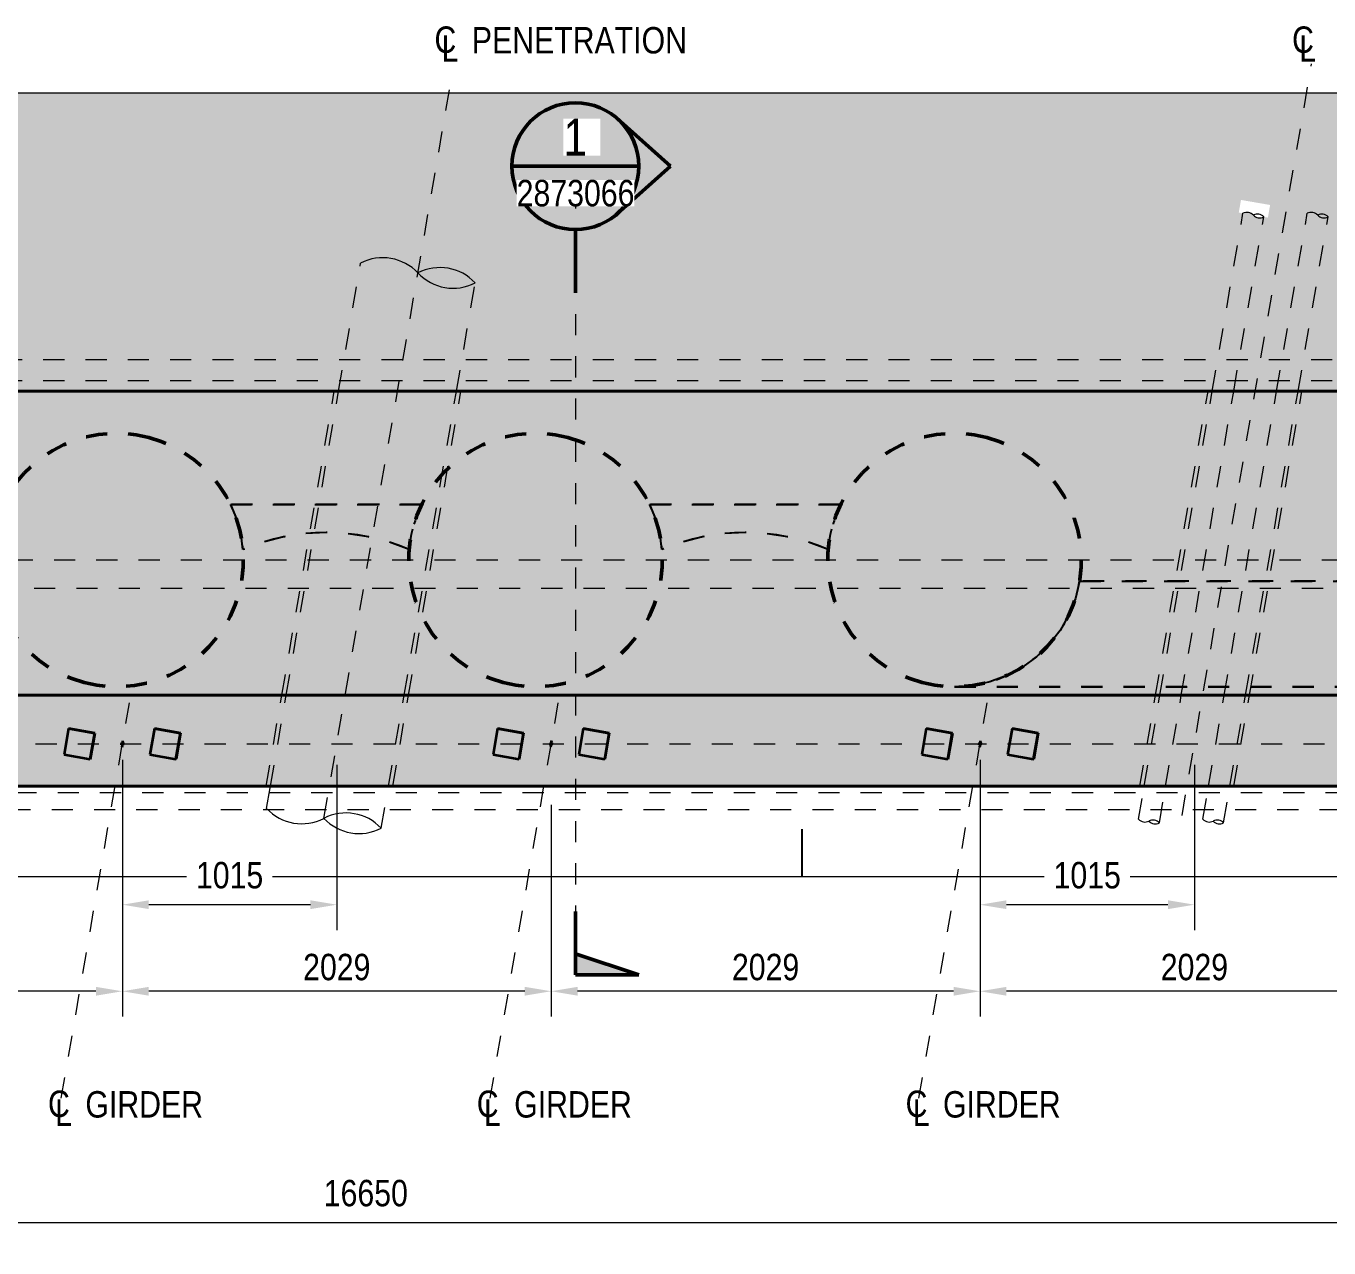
# Model space of a CAD drawing. Header units: metres. Extents: x 1108 to 1189, y -511 to 24.
# Drawn here: x 1119.07 to 1125.24, y -509.66 to -503.88 of the extents above; entities that cross this region are included whole.
import ezdxf

# ---------------------------------------------------------------- set-up
doc = ezdxf.new("R2010")
doc.units = ezdxf.units.M
for name, pattern in [('Dot_Section Line', [0.02, 0, -0.02]), ('JacobsCenter', [0.015, 0.009, -0.0015, 0.003, -0.0015]), ('JacobsDash_2_', [0.0045, 0.003, -0.0015]), ('JacobsGridLine', [0.0145, 0.01, -0.001, 0.0025, -0.001])]:
    doc.linetypes.add(name, pattern=pattern)
doc.layers.get('Defpoints').update_dxf_attribs({"color": 41})
for name, color, linetype, lineweight in [('A-ANNO-DIMS', 7, 'Continuous', 9), ('A-ANNO-NOTE', 7, 'Continuous', 9), ('A-DETL', 7, 'Continuous', 13), ('A-DETL-GENF', 7, 'Continuous', 9), ('G-ANNO-SYMB', 7, 'Continuous', 9), ('S-BEAM', 7, 'Continuous', 50), ('S-FNDN', 7, 'Continuous', 50), ('S-FNDN-HDLN', 7, 'JacobsDash_2_', 18), ('S-GRID', 7, 'Continuous', 9)]:
    doc.layers.add(name, color=color, linetype=linetype, lineweight=lineweight)
doc.styles.add('Arial Narrow', font='ARIALN.TTF', dxfattribs={"height": 0.175})
doc.styles.add('Arial Narrow_1', font='ARIALN.TTF', dxfattribs={"height": 0.125})
doc.styles.add('Arial Narrow_2', font='ARIALN.TTF', dxfattribs={"height": 0.0025})
doc.dimstyles.new('Dimension_Standard_O__mm__1', dxfattribs={"dimscale": 0.3048, "dimtxt": 0.127929, "dimasz": 0.410105, "dimexe": 0.393701, "dimexo": 0.246063, "dimgap": 0.246063, "dimtad": 1, "dimdec": 0, "dimlfac": 1000, "dimzin": 0, "dimdsep": 46, "dimtxsty": 'Arial Narrow_1', "dimsah": 1, "dimcen": 0.09, "dimaunit": 1, "dimadec": 4, "dimazin": 0, "dimtfac": 1, "dimtdec": 4, "dimtix": 1, "dimtmove": 0, "dimatfit": 3, "dimfxl": 1, "dimtvp": 1, "dimtfill": 1, "dimtolj": 1, "dimtzin": 0, "dimlwd": 18, "dimlwe": 18, "dimarcsym": 2})
doc.dimstyles.new('Dimension_Standard_T__mm_', dxfattribs={"dimscale": 0.3048, "dimtxt": 0.127929, "dimasz": 0.410105, "dimexe": 0.393701, "dimexo": 0.246063, "dimgap": 0.164042, "dimtad": 1, "dimdec": 0, "dimlfac": 1000, "dimzin": 0, "dimdsep": 46, "dimtxsty": 'Arial Narrow_1', "dimsah": 1, "dimcen": 0.09, "dimaunit": 1, "dimadec": 4, "dimazin": 0, "dimtfac": 1, "dimtdec": 4, "dimtix": 1, "dimtmove": 0, "dimatfit": 3, "dimfxl": 1, "dimtvp": 1, "dimtolj": 1, "dimtzin": 0, "dimlwd": 18, "dimlwe": 18, "dimarcsym": 2})

# ---------------------------------------------------------------- blocks, each defined once
blk = doc.blocks.new('T2DPAA-T2D-C3S-RS-M3D-100334_rvt-1-DRG-2873062 - ABUTMENT A CONCRETE PLAN')
at = {"layer": 'A-ANNO-NOTE', "color": 253, "lineweight": 25, "true_color": 0xa3a3a3}
blk.add_line((1122.7425, -507.9077), (1122.7424, -507.6823), dxfattribs=at)
blk.add_line((1122.7425, -507.9077), (1122.7424, -507.6823), dxfattribs=at)
blk = doc.blocks.new('01_SFO_FRP_Pile_CastInPlace_CS_BR08 - CAST-IN-PLACE PILE - 1200-8660884-DRG-2873062 - ABUTMENT A CONCRETE PLAN')
at = {"layer": 'S-FNDN', "color": 253, "linetype": 'JacobsDash_2_', "true_color": 0xa6a6a6}
for start, end in [(90, 270), (270, 90)]:
    blk.add_arc((0, 0), 0.6, start, end, dxfattribs=at)
blk = doc.blocks.new('01_SFO_FRP_Pile_CastInPlace_CS_BR08 - CAST-IN-PLACE PILE - 1200-8661059-DRG-2873062 - ABUTMENT A CONCRETE PLAN')
at = {"layer": 'S-FNDN', "color": 253, "linetype": 'JacobsDash_2_', "true_color": 0xa6a6a6}
for start, end in [(90, 270), (270, 90)]:
    blk.add_arc((0, 0), 0.6, start, end, dxfattribs=at)
blk = doc.blocks.new('01_SFO_FRP_Pile_CastInPlace_CS_BR08 - CAST-IN-PLACE PILE - 1200-8661047-DRG-2873062 - ABUTMENT A CONCRETE PLAN')
at = {"layer": 'S-FNDN', "color": 253, "linetype": 'JacobsDash_2_', "true_color": 0xa6a6a6}
for start, end in [(90, 270), (270, 90)]:
    blk.add_arc((0, 0), 0.6, start, end, dxfattribs=at)
blk = doc.blocks.new('05_SFO_BPE_Twin_Pedestal_Sq125_CS_BR13-1 - 525 Wide Pedestal _125L x 125W x20H_-V1-DRG-2873062 - ABUTMENT A CONCRETE PLAN')
at = {"layer": 'S-FNDN', "color": 250, "lineweight": 35, "true_color": 0x393939}
for p, q in [((1121.3008, -507.2057), (1121.2796, -507.3289)), ((1121.424, -507.2269), (1121.3008, -507.2057)), ((1121.3012, -507.2057), (1121.3011, -507.2057)), ((1121.3012, -507.2057), (1121.4243, -507.2269)), ((1121.4027, -507.3501), (1121.424, -507.2269)), ((1121.4243, -507.2269), (1121.4031, -507.3501)), ((1121.4243, -507.2269), (1121.424, -507.2269)), ((1121.7066, -507.2057), (1121.6854, -507.3289)), ((1121.8298, -507.2269), (1121.7066, -507.2057)), ((1121.707, -507.2057), (1121.7069, -507.2057)), ((1121.707, -507.2057), (1121.8301, -507.2269)), ((1121.8086, -507.3501), (1121.8298, -507.2269)), ((1121.8301, -507.2269), (1121.8089, -507.3501)), ((1121.8301, -507.2269), (1121.8298, -507.2269)), ((1121.2796, -507.3289), (1121.4027, -507.3501)), ((1121.4027, -507.3501), (1121.4031, -507.3501)), ((1121.6854, -507.3289), (1121.8086, -507.3501)), ((1121.8086, -507.3501), (1121.8089, -507.3501))]:
    blk.add_line(p, q, dxfattribs=at)
at = {"layer": 'S-FNDN-HDLN', "color": 250, "lineweight": 35, "true_color": 0x393939}
for p, q in [((1121.5452, -507.2762), (1121.555, -507.2779)), ((1121.555, -507.2779), (1121.5525, -507.2927)), ((1121.5535, -507.2871), (1121.555, -507.2779)), ((1121.555, -507.2779), (1121.5577, -507.2627)), ((1121.5649, -507.2796), (1121.555, -507.2779))]:
    blk.add_line(p, q, dxfattribs=at)
blk = doc.blocks.new('05_SFO_BPE_Twin_Pedestal_Sq125_CS_BR13-1 - 525 Wide Pedestal _125L x 125W x20H_-V2-DRG-2873062 - ABUTMENT A CONCRETE PLAN')
at = {"layer": 'S-FNDN', "color": 250, "lineweight": 35, "true_color": 0x393939}
for p, q in [((1123.3303, -507.2057), (1123.309, -507.3289)), ((1123.4534, -507.2269), (1123.3303, -507.2057)), ((1123.3306, -507.2057), (1123.4538, -507.2269)), ((1123.3306, -507.2057), (1123.3306, -507.2057)), ((1123.4322, -507.3501), (1123.4534, -507.2269)), ((1123.4538, -507.2269), (1123.4326, -507.3501)), ((1123.4538, -507.2269), (1123.4534, -507.2269)), ((1123.7361, -507.2057), (1123.7149, -507.3289)), ((1123.8593, -507.2269), (1123.7361, -507.2057)), ((1123.7364, -507.2057), (1123.7365, -507.2057)), ((1123.7365, -507.2057), (1123.8596, -507.2269)), ((1123.838, -507.3501), (1123.8593, -507.2269)), ((1123.8596, -507.2269), (1123.8384, -507.3501)), ((1123.8596, -507.2269), (1123.8593, -507.2269)), ((1123.309, -507.3289), (1123.4322, -507.3501)), ((1123.4326, -507.3501), (1123.4322, -507.3501)), ((1123.7149, -507.3289), (1123.838, -507.3501)), ((1123.8384, -507.3501), (1123.838, -507.3501))]:
    blk.add_line(p, q, dxfattribs=at)
at = {"layer": 'S-FNDN-HDLN', "color": 250, "lineweight": 35, "true_color": 0x393939}
for p, q in [((1123.5747, -507.2762), (1123.5845, -507.2779)), ((1123.5845, -507.2779), (1123.5819, -507.2932)), ((1123.5845, -507.2779), (1123.5871, -507.2631)), ((1123.5861, -507.2687), (1123.5845, -507.2779)), ((1123.5944, -507.2796), (1123.5845, -507.2779))]:
    blk.add_line(p, q, dxfattribs=at)
blk = doc.blocks.new('05_SFO_BPE_Twin_Pedestal_Sq125_CS_BR13-1 - 525 Wide Pedestal _125L x 125W x20H_-V7-DRG-2873062 - ABUTMENT A CONCRETE PLAN')
at = {"layer": 'S-FNDN', "color": 250, "lineweight": 35, "true_color": 0x393939}
for p, q in [((1119.2713, -507.2057), (1119.2501, -507.3289)), ((1119.3945, -507.2269), (1119.2713, -507.2057)), ((1119.2716, -507.2057), (1119.2717, -507.2057)), ((1119.2717, -507.2057), (1119.3949, -507.2269)), ((1119.3733, -507.3501), (1119.3945, -507.2269)), ((1119.3949, -507.2269), (1119.3737, -507.3501)), ((1119.3949, -507.2269), (1119.3945, -507.2269)), ((1119.6772, -507.2057), (1119.656, -507.3289)), ((1119.8003, -507.2269), (1119.6772, -507.2057)), ((1119.6775, -507.2057), (1119.8007, -507.2269)), ((1119.6775, -507.2057), (1119.6775, -507.2057)), ((1119.7791, -507.3501), (1119.8003, -507.2269)), ((1119.8007, -507.2269), (1119.7795, -507.3501)), ((1119.8007, -507.2269), (1119.8003, -507.2269)), ((1119.2501, -507.3289), (1119.3733, -507.3501)), ((1119.3737, -507.3501), (1119.3733, -507.3501)), ((1119.656, -507.3289), (1119.7791, -507.3501)), ((1119.7795, -507.3501), (1119.7791, -507.3501))]:
    blk.add_line(p, q, dxfattribs=at)
at = {"layer": 'S-FNDN-HDLN', "color": 250, "lineweight": 35, "true_color": 0x393939}
for p, q in [((1119.5157, -507.2762), (1119.5256, -507.2779)), ((1119.5256, -507.2779), (1119.523, -507.2932)), ((1119.5256, -507.2779), (1119.5281, -507.2631)), ((1119.5272, -507.2687), (1119.5256, -507.2779)), ((1119.5355, -507.2796), (1119.5256, -507.2779))]:
    blk.add_line(p, q, dxfattribs=at)
blk = doc.blocks.new('20_SFR_WSC_ShotcreteWall_Flat_Datum - FlatWall_PileSize_1200-6279977-DRG-2873062 - ABUTMENT A CONCRETE PLAN')
at = {"layer": 'A-DETL', "color": 252, "linetype": 'JacobsDash_2_', "lineweight": 25, "true_color": 0x909090}
for p, q in [((4.2998, 1.2), (0, 1.2)), ((0, 1.2), (4.2998, 1.2)), ((3.7082, 0.7), (0.5916, 0.7)), ((0.5916, 0.7), (3.7082, 0.7))]:
    blk.add_line(p, q, dxfattribs=at)
at = {"layer": 'A-DETL', "color": 252, "linetype": 'JacobsDash_2_', "lineweight": 25, "true_color": 0x909090, "flags": 128}
for points in [[(0, 1.2), (0.0839, 1.1941), (0.1662, 1.1765), (0.2452, 1.1476), (0.3194, 1.1079), (0.3873, 1.0583), (0.4476, 0.9996), (0.4991, 0.933), (0.5408, 0.86), (0.5718, 0.7818), (0.5916, 0.7)], [(3.7082, 0.7), (3.728, 0.7818), (3.759, 0.86), (3.8007, 0.933), (3.8522, 0.9996), (3.9125, 1.0583), (3.9804, 1.1079), (4.0546, 1.1476), (4.1336, 1.1765), (4.2158, 1.1941), (4.2998, 1.2)]]:
    blk.add_lwpolyline(points, dxfattribs=at)
at = {"layer": 'A-DETL', "color": 252, "linetype": 'JacobsDash_2_', "lineweight": 25, "true_color": 0x909090}
for centre, start, end in [((0, 0.6), 9.59407, 90), ((4.2998, 0.6), 90, 170.40593)]:
    blk.add_arc(centre, 0.6, start, end, dxfattribs=at)
blk = doc.blocks.new('20_SFR_WSC_ShotcreteWall_ArchFlatBack_Datum - ArchWall_PileSize_1200-6845785-DRG-2873062 - ABUTMENT A CONCRETE PLAN')
at = {"layer": 'A-DETL', "color": 252, "linetype": 'JacobsDash_2_', "lineweight": 25, "true_color": 0x909090}
for p, q in [((1.4439, -0.8633), (0.5392, -0.8633)), ((0.5392, -0.8633), (1.4439, -0.8633))]:
    blk.add_line(p, q, dxfattribs=at)
at = {"layer": 'A-DETL', "color": 252, "linetype": 'JacobsDash_2_', "lineweight": 25, "true_color": 0x909090, "flags": 128}
for points in [[(0.598, -0.6491), (0.5873, -0.7228), (0.5676, -0.7945), (0.5392, -0.8633)], [(0.598, -0.6491), (0.6928, -0.6842), (0.7907, -0.7095), (0.8906, -0.7247), (0.9915, -0.7298), (1.0925, -0.7247), (1.1924, -0.7095), (1.2903, -0.6842), (1.3851, -0.6491)], [(1.4439, -0.8633), (1.4155, -0.7945), (1.3958, -0.7228), (1.3851, -0.6491)]]:
    blk.add_lwpolyline(points, dxfattribs=at)
at = {"layer": 'A-DETL', "color": 252, "linetype": 'JacobsDash_2_', "lineweight": 25, "true_color": 0x909090}
for centre, radius, start, end in [((0, -0.6), 0.6, 333.97581, 355.30224), ((0.9915, 0.2702), 1, 246.82472, 293.17528), ((1.9831, -0.6), 0.6, 184.69776, 206.02419)]:
    blk.add_arc(centre, radius, start, end, dxfattribs=at)
blk = doc.blocks.new('20_SFR_WSC_ShotcreteWall_ArchFlatBack_Datum - ArchWall_PileSize_1200-6845786-DRG-2873062 - ABUTMENT A CONCRETE PLAN')
at = {"layer": 'A-DETL', "color": 252, "linetype": 'JacobsDash_2_', "lineweight": 25, "true_color": 0x909090}
for p, q in [((1.4439, -0.8633), (0.5392, -0.8633)), ((0.5392, -0.8633), (1.4439, -0.8633))]:
    blk.add_line(p, q, dxfattribs=at)
at = {"layer": 'A-DETL', "color": 252, "linetype": 'JacobsDash_2_', "lineweight": 25, "true_color": 0x909090, "flags": 128}
for points in [[(0.598, -0.6491), (0.5873, -0.7228), (0.5676, -0.7945), (0.5392, -0.8633)], [(0.598, -0.6491), (0.6928, -0.6842), (0.7907, -0.7095), (0.8906, -0.7247), (0.9915, -0.7298), (1.0925, -0.7247), (1.1924, -0.7095), (1.2903, -0.6842), (1.3851, -0.6491)], [(1.4439, -0.8633), (1.4155, -0.7945), (1.3958, -0.7228), (1.3851, -0.6491)]]:
    blk.add_lwpolyline(points, dxfattribs=at)
at = {"layer": 'A-DETL', "color": 252, "linetype": 'JacobsDash_2_', "lineweight": 25, "true_color": 0x909090}
for centre, radius, start, end in [((0, -0.6), 0.6, 333.97581, 355.30224), ((0.9915, 0.2702), 1, 246.82472, 293.17528), ((1.9831, -0.6), 0.6, 184.69776, 206.02419)]:
    blk.add_arc(centre, radius, start, end, dxfattribs=at)
blk = doc.blocks.new('CS_DET_Pile-Column_BreakLine - Tubular BreakLine-8215887-DRG-2873062 - ABUTMENT A CONCRETE PLAN')
at = {"layer": 'A-DETL-GENF', "color": 252, "lineweight": 18, "true_color": 0x888888}
for centre, start, end in [((0.025, -0.0333), 52.95733, 127.04267), ((0.075, -0.0333), 52.95733, 127.04267), ((0.075, 0.0329), 232.95733, 307.04267)]:
    blk.add_arc(centre, 0.0415, start, end, dxfattribs=at)
blk = doc.blocks.new('CS_DET_Pile-Column_BreakLine - Tubular BreakLine-8215720-DRG-2873062 - ABUTMENT A CONCRETE PLAN')
at = {"layer": 'A-DETL-GENF', "color": 252, "lineweight": 18, "true_color": 0x888888}
for centre, start, end in [((0.1375, 0.1824), 232.95733, 307.04267), ((0.4125, -0.182), 52.95733, 127.04267), ((0.4125, 0.1824), 232.95733, 307.04267)]:
    blk.add_arc(centre, 0.2283, start, end, dxfattribs=at)
blk = doc.blocks.new('CS_DET_Pile-Column_BreakLine - Tubular BreakLine-5680108-DRG-2873062 - ABUTMENT A CONCRETE PLAN')
at = {"layer": 'A-DETL-GENF', "color": 252, "lineweight": 18, "true_color": 0x888888}
for centre, start, end in [((0.025, 0.0333), 232.95733, 307.04267), ((0.075, -0.0329), 52.95733, 127.04267), ((0.075, 0.0333), 232.95733, 307.04267)]:
    blk.add_arc(centre, 0.0415, start, end, dxfattribs=at)
blk = doc.blocks.new('CS_DET_Pile-Column_BreakLine - Tubular BreakLine-8215166-DRG-2873062 - ABUTMENT A CONCRETE PLAN')
at = {"layer": 'A-DETL-GENF', "color": 252, "lineweight": 18, "true_color": 0x888888}
for centre, start, end in [((0.1375, -0.1824), 52.95733, 127.04267), ((0.4125, -0.1824), 52.95733, 127.04267), ((0.4125, 0.182), 232.95733, 307.04267)]:
    blk.add_arc(centre, 0.2283, start, end, dxfattribs=at)
blk = doc.blocks.new('BREAK LINE - INPUT VIEW SCALE_R13 - Std Break-8849537-DRG-2873062 - ABUTMENT A CONCRETE PLAN')
at = {"layer": 'A-DETL-GENF'}
blk.add_line((8.6769, 0), (0.1, 0), dxfattribs=at)
blk = doc.blocks.new('CS_DET_Pile-Column_BreakLine - Tubular BreakLine-V9-DRG-2873062 - ABUTMENT A CONCRETE PLAN')
at = {"layer": 'A-DETL-GENF', "color": 252, "lineweight": 18, "true_color": 0x888888}
for centre, start, end in [((0.025, -0.0333), 52.95733, 127.04267), ((0.075, -0.0333), 52.95733, 127.04267), ((0.075, 0.0329), 232.95733, 307.04267)]:
    blk.add_arc(centre, 0.0415, start, end, dxfattribs=at)
blk = doc.blocks.new('Section - sectionTail-4870194-DRG-2873062 - ABUTMENT A CONCRETE PLAN')
at = {"layer": 'G-ANNO-SYMB'}
blk.add_hatch(color=256, dxfattribs=at).paths.add_polyline_path([(-0.006, 0.006), (-0.004, 0), (-0.006, 0)])
at = {"layer": 'G-ANNO-SYMB', "lineweight": 50}
for p, q in [((-0.006, 0.006), (-0.006, 0)), ((-0.004, 0), (-0.006, 0.006)), ((-0.006, 0), (-0.004, 0)), ((-0.006, 0), (0, 0))]:
    blk.add_line(p, q, dxfattribs=at)
blk = doc.blocks.new('Section - SectionHead-4898858-DRG-2873062 - ABUTMENT A CONCRETE PLAN')
at = {"layer": 'G-ANNO-SYMB'}
h = blk.add_hatch(color=256, dxfattribs=at)
edge = h.paths.add_edge_path()
edge.add_line((-0.002, 0.009), (0.00247, 0.004))
edge.add_arc((-0.002, 0), 0.006, 41.8277, 138.1723)
edge.add_line((-0.00647, 0.004), (-0.002, 0.009))
at = {"layer": 'G-ANNO-SYMB', "lineweight": 50}
for p, q in [((-0.002, 0.009), (-0.00647, 0.004)), ((0.00247, 0.004), (-0.002, 0.009)), ((0.004, 0), (0.01, 0))]:
    blk.add_line(p, q, dxfattribs=at)
for start, end in [(360, 180), (180, 360)]:
    blk.add_arc((-0.002, 0), 0.006, start, end, dxfattribs=at)
blk = doc.blocks.new('CS_Annot_Centreline Symbol2 - CS_Annot_Centreline Symbol-5074296-DRG-2873062 - ABUTMENT A CONCRETE PLAN')
at = {"layer": 'A-ANNO-NOTE', "char_height": 0.0025, "attachment_point": 1, "style": 'Arial Narrow_2'}
for s, insert, width in [('C  ', (-0.00109, 0.00476), 0.0044093), ('L', (-0.00041, 0.00392), 0.0019241)]:
    blk.add_mtext(s, dxfattribs=dict(at, insert=insert, width=width))
blk = doc.blocks.new('DIMBLOCK12-DRG-2873062 - ABUTMENT A CONCRETE PLAN')
at = {"layer": 'A-ANNO-DIMS', "color": 0, "lineweight": 18, "transparency": 16777216}
for p, q in [((1123.5845, -507.5665), (1123.5845, -508.5691)), ((1125.614, -507.5665), (1125.614, -508.5691)), ((1125.489, -508.4491), (1123.7095, -508.4491))]:
    blk.add_line(p, q, dxfattribs=at)
at = {"layer": 'A-ANNO-DIMS', "color": 0, "transparency": 16777216}
for points in [[(1123.7095, -508.4282), (1123.7095, -508.4699), (1123.5845, -508.4491)], [(1125.489, -508.4282), (1125.489, -508.4699), (1125.614, -508.4491)]]:
    blk.add_solid(points, dxfattribs=at)
at = {"layer": 'Defpoints', "color": 0, "transparency": 16777216}
for p in [(1123.5845, -507.4915), (1125.614, -507.4915), (1123.5845, -508.4491)]:
    blk.add_point(p, dxfattribs=at)
at = {"layer": 'A-ANNO-DIMS', "color": 0, "lineweight": 18, "transparency": 16777216, "insert": (1124.5992, -508.3352), "char_height": 0.125, "width": 0.380132, "attachment_point": 5, "style": 'Arial Narrow_1'}
blk.add_mtext('\\A1;2029', dxfattribs=at)
blk = doc.blocks.new('DIMBLOCK13-DRG-2873062 - ABUTMENT A CONCRETE PLAN')
at = {"layer": 'A-ANNO-DIMS', "color": 0, "lineweight": 18, "transparency": 16777216}
for p, q in [((1121.555, -507.5665), (1121.555, -508.5691)), ((1123.5845, -507.5665), (1123.5845, -508.5691)), ((1123.4595, -508.4491), (1121.68, -508.4491))]:
    blk.add_line(p, q, dxfattribs=at)
at = {"layer": 'A-ANNO-DIMS', "color": 0, "transparency": 16777216}
for points in [[(1121.68, -508.4282), (1121.68, -508.4699), (1121.555, -508.4491)], [(1123.4595, -508.4282), (1123.4595, -508.4699), (1123.5845, -508.4491)]]:
    blk.add_solid(points, dxfattribs=at)
at = {"layer": 'Defpoints', "color": 0, "transparency": 16777216}
for p in [(1121.555, -507.4915), (1123.5845, -507.4915), (1121.555, -508.4491)]:
    blk.add_point(p, dxfattribs=at)
at = {"layer": 'A-ANNO-DIMS', "color": 0, "lineweight": 18, "transparency": 16777216, "insert": (1122.5698, -508.3352), "char_height": 0.125, "width": 0.380132, "attachment_point": 5, "style": 'Arial Narrow_1'}
blk.add_mtext('\\A1;2029', dxfattribs=at)
blk = doc.blocks.new('DIMBLOCK14-DRG-2873062 - ABUTMENT A CONCRETE PLAN')
at = {"layer": 'A-ANNO-DIMS', "color": 0, "lineweight": 18, "transparency": 16777216}
for p, q in [((1119.5256, -507.5665), (1119.5256, -508.5691)), ((1121.555, -507.5665), (1121.555, -508.5691)), ((1121.43, -508.4491), (1119.6506, -508.4491))]:
    blk.add_line(p, q, dxfattribs=at)
at = {"layer": 'A-ANNO-DIMS', "color": 0, "transparency": 16777216}
for points in [[(1119.6506, -508.4282), (1119.6506, -508.4699), (1119.5256, -508.4491)], [(1121.43, -508.4282), (1121.43, -508.4699), (1121.555, -508.4491)]]:
    blk.add_solid(points, dxfattribs=at)
at = {"layer": 'Defpoints', "color": 0, "transparency": 16777216}
for p in [(1119.5256, -507.4915), (1121.555, -507.4915), (1119.5256, -508.4491)]:
    blk.add_point(p, dxfattribs=at)
at = {"layer": 'A-ANNO-DIMS', "color": 0, "lineweight": 18, "transparency": 16777216, "insert": (1120.5403, -508.3352), "char_height": 0.125, "width": 0.380132, "attachment_point": 5, "style": 'Arial Narrow_1'}
blk.add_mtext('\\A1;2029', dxfattribs=at)
blk = doc.blocks.new('DIMBLOCK15-DRG-2873062 - ABUTMENT A CONCRETE PLAN')
at = {"layer": 'A-ANNO-DIMS', "color": 0, "lineweight": 18, "transparency": 16777216}
for p, q in [((1117.4961, -507.5665), (1117.4961, -508.5691)), ((1119.5256, -507.5665), (1119.5256, -508.5691)), ((1119.4006, -508.4491), (1117.6211, -508.4491))]:
    blk.add_line(p, q, dxfattribs=at)
at = {"layer": 'A-ANNO-DIMS', "color": 0, "transparency": 16777216}
for points in [[(1117.6211, -508.4282), (1117.6211, -508.4699), (1117.4961, -508.4491)], [(1119.4006, -508.4282), (1119.4006, -508.4699), (1119.5256, -508.4491)]]:
    blk.add_solid(points, dxfattribs=at)
at = {"layer": 'Defpoints', "color": 0, "transparency": 16777216}
for p in [(1117.4961, -507.4915), (1119.5256, -507.4915), (1117.4961, -508.4491)]:
    blk.add_point(p, dxfattribs=at)
at = {"layer": 'A-ANNO-DIMS', "color": 0, "lineweight": 18, "transparency": 16777216, "insert": (1118.5108, -508.3352), "char_height": 0.125, "width": 0.380132, "attachment_point": 5, "style": 'Arial Narrow_1'}
blk.add_mtext('\\A1;2030', dxfattribs=at)
blk = doc.blocks.new('DIMBLOCK19-DRG-2873062 - ABUTMENT A CONCRETE PLAN')
at = {"layer": 'A-ANNO-DIMS', "color": 0, "lineweight": 18, "transparency": 16777216}
for p, q in [((1129.0029, -506.6239), (1129.0029, -509.6642)), ((1112.3525, -507.5787), (1112.3525, -509.6642)), ((1112.4775, -509.5442), (1128.8779, -509.5442))]:
    blk.add_line(p, q, dxfattribs=at)
at = {"layer": 'A-ANNO-DIMS', "color": 0, "transparency": 16777216}
for points in [[(1112.4775, -509.5233), (1112.4775, -509.565), (1112.3525, -509.5442)], [(1128.8779, -509.5233), (1128.8779, -509.565), (1129.0029, -509.5442)]]:
    blk.add_solid(points, dxfattribs=at)
at = {"layer": 'Defpoints', "color": 0, "transparency": 16777216}
for p in [(1129.0029, -506.5489), (1112.3525, -507.5037), (1129.0029, -509.5442)]:
    blk.add_point(p, dxfattribs=at)
at = {"layer": 'A-ANNO-DIMS', "color": 0, "lineweight": 18, "transparency": 16777216, "insert": (1120.6777, -509.4053), "char_height": 0.125, "width": 0.475164, "attachment_point": 5, "style": 'Arial Narrow_1', "bg_fill": 3, "box_fill_scale": 1.1, "bg_fill_color": 256, "bg_fill_true_color": 13158600, "bg_fill_transparency": 0}
blk.add_mtext('\\A1;16650', dxfattribs=at)
blk = doc.blocks.new('DIMBLOCK25-DRG-2873062 - ABUTMENT A CONCRETE PLAN')
at = {"layer": 'A-ANNO-DIMS', "color": 0, "lineweight": 18, "transparency": 16777216}
for p, q in [((1123.5845, -507.3529), (1123.5845, -508.1593)), ((1124.5991, -507.3779), (1124.5991, -508.1593)), ((1124.4741, -508.0393), (1123.7095, -508.0393))]:
    blk.add_line(p, q, dxfattribs=at)
at = {"layer": 'A-ANNO-DIMS', "color": 0, "transparency": 16777216}
for points in [[(1123.7095, -508.0184), (1123.7095, -508.0601), (1123.5845, -508.0393)], [(1124.4741, -508.0184), (1124.4741, -508.0601), (1124.5991, -508.0393)]]:
    blk.add_solid(points, dxfattribs=at)
at = {"layer": 'Defpoints', "color": 0, "transparency": 16777216}
for p in [(1123.5845, -507.2779), (1124.5991, -507.3029), (1123.5845, -508.0393)]:
    blk.add_point(p, dxfattribs=at)
at = {"layer": 'A-ANNO-DIMS', "color": 0, "lineweight": 18, "transparency": 16777216, "insert": (1124.0918, -507.9004), "char_height": 0.125, "width": 0.380132, "attachment_point": 5, "style": 'Arial Narrow_1', "bg_fill": 3, "box_fill_scale": 1.1, "bg_fill_color": 256, "bg_fill_true_color": 13158600, "bg_fill_transparency": 0}
blk.add_mtext('\\A1;1015', dxfattribs=at)
blk = doc.blocks.new('DIMBLOCK26-DRG-2873062 - ABUTMENT A CONCRETE PLAN')
at = {"layer": 'A-ANNO-DIMS', "color": 0, "lineweight": 18, "transparency": 16777216}
for p, q in [((1119.5256, -507.3529), (1119.5256, -508.1593)), ((1120.5401, -507.3779), (1120.5401, -508.1593)), ((1120.4151, -508.0393), (1119.6506, -508.0393))]:
    blk.add_line(p, q, dxfattribs=at)
at = {"layer": 'A-ANNO-DIMS', "color": 0, "transparency": 16777216}
for points in [[(1119.6506, -508.0184), (1119.6506, -508.0601), (1119.5256, -508.0393)], [(1120.4151, -508.0184), (1120.4151, -508.0601), (1120.5401, -508.0393)]]:
    blk.add_solid(points, dxfattribs=at)
at = {"layer": 'Defpoints', "color": 0, "transparency": 16777216}
for p in [(1119.5256, -507.2779), (1120.5401, -507.3029), (1119.5256, -508.0393)]:
    blk.add_point(p, dxfattribs=at)
at = {"layer": 'A-ANNO-DIMS', "color": 0, "lineweight": 18, "transparency": 16777216, "insert": (1120.0329, -507.9004), "char_height": 0.125, "width": 0.380132, "attachment_point": 5, "style": 'Arial Narrow_1', "bg_fill": 3, "box_fill_scale": 1.1, "bg_fill_color": 256, "bg_fill_true_color": 13158600, "bg_fill_transparency": 0}
blk.add_mtext('\\A1;1015', dxfattribs=at)

msp = doc.modelspace()

# ---------------------------------------------------------------- hatches: boundary and pattern name
at = {"layer": 'A-DETL-GENF'}
h = msp.add_hatch(dxfattribs=at)
h.set_pattern_fill('FP_1', color=256, style=0, pattern_type=2)
h.set_pattern_definition([(0, (937.04, -1733.145), (0.15875, 0.15875), [0.15875, -0.15875])])
h.paths.add_polyline_path([(1112.3513, -505.6375), (1112.3513, -505.6079), (1143.1172, -505.6079), (1143.1172, -504.1961), (1137.5458, -504.1961), (1137.5102, -504.4005), (1137.4905, -504.3971), (1137.4485, -504.4122), (1137.4041, -504.416), (1137.3601, -504.4084), (1137.3196, -504.3897), (1137.2508, -504.333), (1137.2103, -504.3143), (1137.1663, -504.3067), (1137.1219, -504.3105), (1137.0799, -504.3256), (1137.0602, -504.3222), (1137.0822, -504.1961), (1135.4184, -504.1961), (1135.3934, -504.2961), (1135.3434, -504.0961), (1135.3184, -504.1961), (1118.8915, -504.1961), (1118.8665, -504.2961), (1118.8165, -504.0961), (1118.7915, -504.1961), (1110.1147, -504.1961), (1110.1147, -504.8646), (1110.2147, -504.8896), (1110.1147, -504.9146), (1110.1147, -505.6368), (1112.3325, -505.6375)])
h.paths.add_polyline_path([(1127.084, -504.796), (1127.0756, -504.7946), (1127.0678, -504.791), (1127.0546, -504.7802), (1127.0468, -504.7766), (1127.0383, -504.7751), (1127.0279, -504.7766), (1127.0218, -504.7788), (1127.002, -504.7754), (1127.0124, -504.7155), (1127.1306, -504.7359), (1127.1203, -504.7958), (1127.1006, -504.7924), (1127.0921, -504.7953), (1127.087, -504.7958)])
h.paths.add_polyline_path([(1126.947, -504.796), (1126.9386, -504.7946), (1126.9308, -504.791), (1126.9176, -504.7802), (1126.9098, -504.7766), (1126.9013, -504.7751), (1126.8909, -504.7766), (1126.8848, -504.7788), (1126.8651, -504.7754), (1126.8754, -504.7155), (1126.9936, -504.7359), (1126.9833, -504.7958), (1126.9636, -504.7924), (1126.9555, -504.7953), (1126.95, -504.7958)])
h.paths.add_polyline_path([(1124.9067, -504.7879), (1124.8961, -504.7861), (1124.8864, -504.7817), (1124.8699, -504.7681), (1124.8601, -504.7636), (1124.8496, -504.7618), (1124.8383, -504.763), (1124.8289, -504.7664), (1124.8092, -504.7627), (1124.8195, -504.7031), (1124.9574, -504.7269), (1124.9471, -504.7867), (1124.9274, -504.7834), (1124.9173, -504.787)])
h.paths.add_polyline_path([(1132.9281, -504.7879), (1132.9175, -504.7861), (1132.9078, -504.7817), (1132.8912, -504.7681), (1132.8815, -504.7636), (1132.871, -504.7618), (1132.8596, -504.763), (1132.8502, -504.7664), (1132.8306, -504.7627), (1132.8408, -504.7031), (1132.9788, -504.7269), (1132.9685, -504.7867), (1132.9488, -504.7834), (1132.9387, -504.787)])
h.paths.add_polyline_path([(1133.2832, -504.7879), (1133.2727, -504.7861), (1133.2629, -504.7817), (1133.2464, -504.7681), (1133.2367, -504.7636), (1133.2261, -504.7618), (1133.2148, -504.763), (1133.2054, -504.7664), (1133.1857, -504.7627), (1133.196, -504.7031), (1133.334, -504.7269), (1133.3237, -504.7867), (1133.3039, -504.7834), (1133.2939, -504.787)])
h.paths.add_polyline_path([(1133.1056, -504.7879), (1133.0951, -504.7861), (1133.0854, -504.7817), (1133.0688, -504.7681), (1133.0591, -504.7636), (1133.0485, -504.7618), (1133.0372, -504.763), (1133.0278, -504.7664), (1133.0081, -504.7627), (1133.0184, -504.7031), (1133.1564, -504.7269), (1133.1461, -504.7867), (1133.1264, -504.7834), (1133.1163, -504.787)])
h.paths.add_polyline_path([(1117.1257, -504.7831), (1117.113, -504.7809), (1117.1013, -504.7756), (1117.0815, -504.7592), (1117.0698, -504.7539), (1117.0572, -504.7517), (1117.0444, -504.7529), (1117.0323, -504.7572), (1117.0126, -504.7538), (1117.0177, -504.7238), (1117.1754, -504.751), (1117.1702, -504.781), (1117.1505, -504.7776), (1117.1385, -504.782)])
h.paths.add_polyline_path([(1116.9532, -504.7534), (1116.9405, -504.7512), (1116.9289, -504.7458), (1116.909, -504.7295), (1116.8973, -504.7242), (1116.8847, -504.722), (1116.8701, -504.7238), (1116.8598, -504.7275), (1116.8402, -504.7238), (1116.8453, -504.6941), (1117.003, -504.7212), (1116.9978, -504.7513), (1116.9781, -504.7479), (1116.966, -504.7522), (1116.959, -504.7529)])
h.paths.add_polyline_path([(1116.7807, -504.7237), (1116.7681, -504.7215), (1116.7564, -504.7161), (1116.7366, -504.6998), (1116.7249, -504.6945), (1116.7122, -504.6923), (1116.6976, -504.6941), (1116.6874, -504.6978), (1116.6677, -504.6941), (1116.6728, -504.6644), (1116.8305, -504.6915), (1116.8253, -504.7216), (1116.8056, -504.7182), (1116.7935, -504.7225), (1116.7866, -504.7231)])
at = {"layer": 'A-DETL-GENF', "true_color": 0xc0c0c0, "transparency": 33554499}
h = msp.add_hatch(color=9, dxfattribs=at)
h.paths.add_polyline_path([(1143.1162, -507.0479), (1143.1162, -505.6079), (1112.3525, -505.6079), (1112.3525, -507.0479), (1143.1157, -507.0479)])
h.paths.add_polyline_path([(1129.0029, -506.5429), (1128.8529, -506.5429), (1128.8533, -506.532), (1128.8545, -506.5211), (1128.8565, -506.5103), (1128.8593, -506.4997), (1128.8628, -506.4893), (1128.8671, -506.4793), (1128.8721, -506.4695), (1128.8789, -506.4586), (1128.8842, -506.4512), (1128.8912, -506.4428), (1128.8988, -506.4349), (1128.907, -506.4276), (1128.9157, -506.4209), (1128.9248, -506.4149), (1128.9343, -506.4095), (1128.9443, -506.4049), (1128.9545, -506.401), (1128.965, -506.3978), (1128.9758, -506.3954), (1128.9865, -506.3938), (1128.9975, -506.393), (1129.0029, -506.3933), (1129.0029, -506.5374)])
h.paths.add_polyline_path([(1129.0029, -506.6929), (1129.0029, -506.5429), (1129.1529, -506.5429), (1129.1522, -506.5576), (1129.1513, -506.5648), (1129.1493, -506.5755), (1129.1466, -506.5861), (1129.143, -506.5965), (1129.1387, -506.6066), (1129.1337, -506.6163), (1129.128, -506.6257), (1129.1217, -506.6346), (1129.1146, -506.643), (1129.107, -506.6509), (1129.0989, -506.6582), (1129.0902, -506.6649), (1129.0793, -506.672), (1129.0715, -506.6763), (1129.0616, -506.681), (1129.0514, -506.6849), (1129.0409, -506.688), (1129.0302, -506.6904), (1129.0141, -506.6925), (1129.0084, -506.6928)])
at = {"layer": 'A-DETL-GENF', "true_color": 0xc0c0c0, "transparency": 33554509}
msp.add_hatch(color=9, dxfattribs=at).paths.add_polyline_path([(1112.3525, -507.4781), (1143.1167, -507.4779), (1143.1157, -507.0479), (1112.3525, -507.0479)])

# ---------------------------------------------------------------- linework, layer by layer
at = {"layer": 'A-DETL', "linetype": 'JacobsCenter', "lineweight": 18}
for p, q in [((1124.5405, -507.6178), (1125.1538, -504.0586)), ((1120.4794, -507.6305), (1121.0838, -504.1222)), ((1119.2366, -508.9555), (1119.561, -507.0723)), ((1121.266, -508.9555), (1121.5908, -507.0704)), ((1123.2955, -508.9555), (1123.6206, -507.0686)), ((1110.1147, -507.2779), (1143.3395, -507.2779))]:
    msp.add_line(p, q, dxfattribs=at)
at = {"layer": 'A-DETL', "color": 32, "linetype": 'JacobsDash_2_', "lineweight": 9, "true_color": 0xcc6600}
for p, q in [((1124.6839, -505.6079), (1124.8289, -504.7664)), ((1124.7853, -505.6079), (1124.9274, -504.7834)), ((1124.9883, -505.6079), (1125.1333, -504.7664)), ((1125.0898, -505.6079), (1125.2318, -504.7834)), ((1124.3346, -507.6348), (1124.3617, -507.478)), ((1124.4332, -507.6518), (1124.4631, -507.478)), ((1124.6391, -507.6348), (1124.6661, -507.478)), ((1124.7376, -507.6518), (1124.7675, -507.478))]:
    msp.add_line(p, q, dxfattribs=at)
at = {"layer": 'A-DETL', "color": 164, "linetype": 'JacobsDash_2_', "lineweight": 9, "true_color": 0x002699}
for p, q in [((1120.5488, -505.6079), (1120.6532, -505.0021)), ((1121.1069, -505.6079), (1121.1952, -505.0955)), ((1112.3513, -505.4579), (1126.3665, -505.4579)), ((1112.3513, -505.5579), (1126.3665, -505.5579)), ((1120.2084, -507.5839), (1120.2266, -507.478)), ((1120.7504, -507.6772), (1120.7847, -507.478))]:
    msp.add_line(p, q, dxfattribs=at)
at = {"layer": 'A-DETL', "color": 250, "lineweight": 18, "true_color": 0x323232}
msp.add_line((1112.3525, -505.6079), (1143.1162, -505.6079), dxfattribs=at)
at = {"layer": 'A-DETL', "color": 250, "linetype": 'JacobsDash_2_', "true_color": 0x323232}
for p, q in [((1120.2804, -507.0479), (1120.5285, -505.6079)), ((1120.8797, -507.0479), (1121.1278, -505.6079)), ((1124.4155, -507.0479), (1124.6636, -505.6079)), ((1124.8597, -507.0479), (1125.1078, -505.6079))]:
    msp.add_line(p, q, dxfattribs=at)
at = {"layer": 'A-DETL', "color": 175, "linetype": 'JacobsDash_2_', "lineweight": 9, "true_color": 0x324ea3}
for p, q in [((1120.3007, -507.0479), (1120.5488, -505.6079)), ((1120.8588, -507.0479), (1121.1069, -505.6079))]:
    msp.add_line(p, q, dxfattribs=at)
at = {"layer": 'A-DETL', "color": 23, "linetype": 'JacobsDash_2_', "lineweight": 9, "true_color": 0xc87d32}
for p, q in [((1124.4358, -507.0479), (1124.6839, -505.6079)), ((1124.5372, -507.0479), (1124.7853, -505.6079)), ((1124.7402, -507.0479), (1124.9883, -505.6079)), ((1124.8416, -507.0479), (1125.0898, -505.6079))]:
    msp.add_line(p, q, dxfattribs=at)
at = {"layer": 'A-DETL', "color": 250, "lineweight": 35, "true_color": 0x323232}
msp.add_line((1143.1157, -507.0479), (1112.3525, -507.0479), dxfattribs=at)
at = {"layer": 'A-DETL', "color": 250, "linetype": 'JacobsDash_2_', "true_color": 0x393939}
for p, q in [((1120.2063, -507.4779), (1120.2804, -507.0479)), ((1120.8056, -507.4779), (1120.8797, -507.0479)), ((1124.3414, -507.4779), (1124.4155, -507.0479)), ((1124.7856, -507.4779), (1124.8597, -507.0479))]:
    msp.add_line(p, q, dxfattribs=at)
at = {"layer": 'A-DETL', "color": 175, "linetype": 'JacobsDash_2_', "lineweight": 9, "true_color": 0x3954a4}
for p, q in [((1120.2266, -507.478), (1120.3007, -507.0479)), ((1120.7847, -507.478), (1120.8588, -507.0479))]:
    msp.add_line(p, q, dxfattribs=at)
at = {"layer": 'A-DETL', "color": 23, "linetype": 'JacobsDash_2_', "lineweight": 9, "true_color": 0xc88139}
for p, q in [((1124.3617, -507.478), (1124.4358, -507.0479)), ((1124.4631, -507.478), (1124.5372, -507.0479)), ((1124.6661, -507.478), (1124.7402, -507.0479)), ((1124.7675, -507.478), (1124.8416, -507.0479))]:
    msp.add_line(p, q, dxfattribs=at)
at = {"layer": 'A-DETL', "lineweight": 35}
msp.add_line((1112.3525, -507.4781), (1143.1167, -507.4779), dxfattribs=at)
at = {"layer": 'A-DETL', "color": 1, "linetype": 'JacobsDash_2_', "true_color": 0xff0000}
for p, q in [((1114.2196, -507.5079), (1140.648, -507.5079)), ((1114.5914, -507.5879), (1140.517, -507.5879))]:
    msp.add_line(p, q, dxfattribs=at)
at = {"layer": 'A-DETL', "color": 7, "lineweight": 9, "true_color": 0xffffff}
msp.add_line((1136.436, -507.9077), (1116.9922, -507.9077), dxfattribs=at)
at = {"layer": 'G-ANNO-SYMB', "lineweight": 50}
msp.add_line((1121.3694, -504.5431), (1121.9694, -504.5431), dxfattribs=at)
at = {"layer": 'G-ANNO-SYMB', "color": 7, "linetype": 'Dot_Section Line', "true_color": 0xffffff}
msp.add_line((1121.6694, -504.6431), (1121.6694, -508.0719), dxfattribs=at)
at = {"layer": 'S-BEAM', "color": 250, "lineweight": 40, "true_color": 0x323232}
msp.add_line((1112.3525, -505.6079), (1126.3643, -505.6079), dxfattribs=at)
at = {"layer": 'S-BEAM', "color": 251, "lineweight": 40, "true_color": 0x5c5c5c}
msp.add_line((1126.3643, -507.0479), (1112.3525, -507.0479), dxfattribs=at)
at = {"layer": 'S-BEAM', "color": 250, "lineweight": 40, "true_color": 0x393939}
msp.add_line((1126.3646, -507.4779), (1112.3525, -507.4779), dxfattribs=at)
at = {"layer": 'S-GRID', "linetype": 'JacobsGridLine', "lineweight": 18}
for p, q in [((1144.1022, -506.4077), (1109.9876, -506.4077)), ((1144.4081, -506.5429), (1108.9857, -506.5429))]:
    msp.add_line(p, q, dxfattribs=at)

# ---------------------------------------------------------------- block references
at = {"lineweight": 5}
msp.add_blockref('T2DPAA-T2D-C3S-RS-M3D-100334_rvt-1-DRG-2873062 - ABUTMENT A CONCRETE PLAN', (0, 0), dxfattribs=at)
at = {"layer": 'A-ANNO-NOTE', "xscale": 50.00000000000001, "yscale": 50.00000000000001, "zscale": 50.00000000000001}
for p in [(1121.057, -504.1199), (1125.1159, -504.1199), (1119.2279, -509.1572), (1121.2573, -509.1572), (1123.2868, -509.1572)]:
    msp.add_blockref('CS_Annot_Centreline Symbol2 - CS_Annot_Centreline Symbol-5074296-DRG-2873062 - ABUTMENT A CONCRETE PLAN', p, dxfattribs=at)
at = {"layer": 'A-DETL', "color": 252, "linetype": 'JacobsDash_2_', "lineweight": 25, "true_color": 0x909090}
for name, p, rotation in [('20_SFR_WSC_ShotcreteWall_ArchFlatBack_Datum - ArchWall_PileSize_1200-6845785-DRG-2873062 - ABUTMENT A CONCRETE PLAN', (1121.4811, -507.0075), 180.0064732517141), ('20_SFR_WSC_ShotcreteWall_ArchFlatBack_Datum - ArchWall_PileSize_1200-6845786-DRG-2873062 - ABUTMENT A CONCRETE PLAN', (1123.4642, -507.0073), 180.0064732517141), ('20_SFR_WSC_ShotcreteWall_Flat_Datum - FlatWall_PileSize_1200-6279977-DRG-2873062 - ABUTMENT A CONCRETE PLAN', (1127.7639, -505.8077), 179.9999893706038)]:
    msp.add_blockref(name, p, dxfattribs=dict(at, rotation=rotation))
at = {"layer": 'A-DETL-GENF', "rotation": 180}
msp.add_blockref('BREAK LINE - INPUT VIEW SCALE_R13 - Std Break-8849537-DRG-2873062 - ABUTMENT A CONCRETE PLAN', (1127.5684, -504.1961), dxfattribs=at)
at = {"layer": 'A-DETL-GENF', "color": 252, "true_color": 0x888888}
for name, p, rotation in [('CS_DET_Pile-Column_BreakLine - Tubular BreakLine-V9-DRG-2873062 - ABUTMENT A CONCRETE PLAN', (1124.8289, -504.7662), 350.2242198687093), ('CS_DET_Pile-Column_BreakLine - Tubular BreakLine-8215887-DRG-2873062 - ABUTMENT A CONCRETE PLAN', (1125.1333, -504.7662), 350.2242198687093), ('CS_DET_Pile-Column_BreakLine - Tubular BreakLine-8215166-DRG-2873062 - ABUTMENT A CONCRETE PLAN', (1120.6532, -505.0019), 350.2242198676615), ('CS_DET_Pile-Column_BreakLine - Tubular BreakLine-8215720-DRG-2873062 - ABUTMENT A CONCRETE PLAN', (1120.2083, -507.584), 350.2242198697301), ('CS_DET_Pile-Column_BreakLine - Tubular BreakLine-5680108-DRG-2873062 - ABUTMENT A CONCRETE PLAN', (1124.3346, -507.635), 350.2242198687755), ('CS_DET_Pile-Column_BreakLine - Tubular BreakLine-5680108-DRG-2873062 - ABUTMENT A CONCRETE PLAN', (1124.639, -507.635), 350.2242198687755)]:
    msp.add_blockref(name, p, dxfattribs=dict(at, rotation=rotation))
at = {"layer": 'G-ANNO-SYMB', "lineweight": 50, "xscale": 49.99999999999997, "yscale": 49.99999999999997, "zscale": 49.99999999999997, "rotation": 269.9999999999973}
msp.add_blockref('Section - SectionHead-4898858-DRG-2873062 - ABUTMENT A CONCRETE PLAN', (1121.6694, -504.6431), dxfattribs=at)
at = {"layer": 'G-ANNO-SYMB', "lineweight": 50, "extrusion": (0, 0, -1), "xscale": 49.99999999999997, "yscale": 49.99999999999997, "zscale": 49.99999999999997, "rotation": 90.00000000000288}
msp.add_blockref('Section - sectionTail-4870194-DRG-2873062 - ABUTMENT A CONCRETE PLAN', (-1121.6694, -508.0719), dxfattribs=at)
at = {"layer": 'S-FNDN', "color": 253, "linetype": 'JacobsDash_2_', "true_color": 0xa6a6a6, "rotation": 345.2238888888885}
for name, p in [('01_SFO_FRP_Pile_CastInPlace_CS_BR08 - CAST-IN-PLACE PILE - 1200-8660884-DRG-2873062 - ABUTMENT A CONCRETE PLAN', (1119.4981, -506.4077)), ('01_SFO_FRP_Pile_CastInPlace_CS_BR08 - CAST-IN-PLACE PILE - 1200-8661059-DRG-2873062 - ABUTMENT A CONCRETE PLAN', (1121.4811, -506.4077)), ('01_SFO_FRP_Pile_CastInPlace_CS_BR08 - CAST-IN-PLACE PILE - 1200-8661047-DRG-2873062 - ABUTMENT A CONCRETE PLAN', (1123.4641, -506.4077))]:
    msp.add_blockref(name, p, dxfattribs=at)
at = {"layer": 'S-FNDN', "color": 250, "lineweight": 35, "true_color": 0x393939}
for name in ['05_SFO_BPE_Twin_Pedestal_Sq125_CS_BR13-1 - 525 Wide Pedestal _125L x 125W x20H_-V7-DRG-2873062 - ABUTMENT A CONCRETE PLAN', '05_SFO_BPE_Twin_Pedestal_Sq125_CS_BR13-1 - 525 Wide Pedestal _125L x 125W x20H_-V1-DRG-2873062 - ABUTMENT A CONCRETE PLAN', '05_SFO_BPE_Twin_Pedestal_Sq125_CS_BR13-1 - 525 Wide Pedestal _125L x 125W x20H_-V2-DRG-2873062 - ABUTMENT A CONCRETE PLAN']:
    msp.add_blockref(name, (0, 0), dxfattribs=at)

# ---------------------------------------------------------------- dimensions: what is measured, and where the dimension line sits
at = {"layer": 'A-ANNO-DIMS', "lineweight": 18}
for base, p1, p2, override, picture, middle in [((1117.49609, -508.44906), (1119.5256, -507.49148), (1117.49609, -507.49148), {"dimpost": '<>', "dimfxl": 2.029505}, 'DIMBLOCK15-DRG-2873062 - ABUTMENT A CONCRETE PLAN', (1118.51084, -508.33524)), ((1119.5256, -508.4491), (1121.555, -507.4915), (1119.5256, -507.4915), {"dimpost": '<>', "dimfxl": 2.029445}, 'DIMBLOCK14-DRG-2873062 - ABUTMENT A CONCRETE PLAN', (1120.5403, -508.3352)), ((1121.55504, -508.44906), (1123.58451, -507.49148), (1121.55504, -507.49148), {"dimpost": '<>', "dimfxl": 2.029469}, 'DIMBLOCK13-DRG-2873062 - ABUTMENT A CONCRETE PLAN', (1122.56978, -508.33524)), ((1123.58451, -508.44906), (1125.61398, -507.49148), (1123.58451, -507.49148), {"dimpost": '<>', "dimfxl": 2.029467}, 'DIMBLOCK12-DRG-2873062 - ABUTMENT A CONCRETE PLAN', (1124.59925, -508.33524))]:
    dim = msp.add_linear_dim(base=base, p1=p1, p2=p2, angle=359.99999, dimstyle='Dimension_Standard_T__mm_', override=override, dxfattribs=at)
    dim.commit()
    dim.dimension.update_dxf_attribs({"geometry": picture, "text_midpoint": middle})

# ---------------------------------------------------------------- next in the draw order: texts
at = {"layer": 'A-ANNO-NOTE', "char_height": 0.125, "attachment_point": 1, "style": 'Arial Narrow_1', "bg_fill": 3, "box_fill_scale": 1, "bg_fill_color": 256, "bg_fill_true_color": 13158600, "bg_fill_transparency": 0}
for s, insert in [('PENETRATION', (1121.1795, -503.8846)), ('GIRDER', (1119.3504, -508.9219)), ('GIRDER', (1121.3799, -508.9219)), ('GIRDER', (1123.4093, -508.9219))]:
    msp.add_mtext(s, dxfattribs=dict(at, insert=insert))
at = {"layer": 'G-ANNO-SYMB', "insert": (1121.6131, -504.3183), "char_height": 0.175, "attachment_point": 1, "style": 'Arial Narrow', "bg_fill": 3, "box_fill_scale": 1, "bg_fill_color": 256, "bg_fill_transparency": 0}
msp.add_mtext('1', dxfattribs=at)
at = {"layer": 'G-ANNO-SYMB', "insert": (1121.3916, -504.6083), "char_height": 0.125, "attachment_point": 1, "style": 'Arial Narrow_1', "bg_fill": 3, "box_fill_scale": 1, "bg_fill_color": 256, "bg_fill_true_color": 13158600, "bg_fill_transparency": 0}
msp.add_mtext('2873066', dxfattribs=at)

# ---------------------------------------------------------------- next in the draw order: dimensions: what is measured, and where the dimension line sits
at = {"layer": 'A-ANNO-DIMS', "lineweight": 18}
dim = msp.add_linear_dim(base=(1129.0029, -509.5442), p1=(1112.3525, -507.5037), p2=(1129.0029, -506.5489), angle=0.00004, dimstyle='Dimension_Standard_O__mm__1', override={"dimpost": '<>', "dimfxl": 16.677813}, dxfattribs=at)
dim.commit()
dim.dimension.update_dxf_attribs({"geometry": 'DIMBLOCK19-DRG-2873062 - ABUTMENT A CONCRETE PLAN', "text_midpoint": (1120.6777, -509.4053)})

# ---------------------------------------------------------------- next in the draw order: dimensions: what is measured, and where the dimension line sits
for base, p1, p2, override, picture, middle in [((1119.5256, -508.03927), (1120.54013, -507.30292), (1119.5256, -507.27792), {"dimpost": '<>', "dimfxl": 1.014841}, 'DIMBLOCK26-DRG-2873062 - ABUTMENT A CONCRETE PLAN', (1120.03286, -507.90044)), ((1123.5845, -508.0393), (1124.5991, -507.3029), (1123.5845, -507.2779), {"dimpost": '<>', "dimfxl": 1.014868}, 'DIMBLOCK25-DRG-2873062 - ABUTMENT A CONCRETE PLAN', (1124.0918, -507.9004))]:
    dim = msp.add_linear_dim(base=base, p1=p1, p2=p2, dimstyle='Dimension_Standard_O__mm__1', override=override, dxfattribs=at)
    dim.commit()
    dim.dimension.update_dxf_attribs({"geometry": picture, "text_midpoint": middle})

doc.saveas('drawing.dxf')
